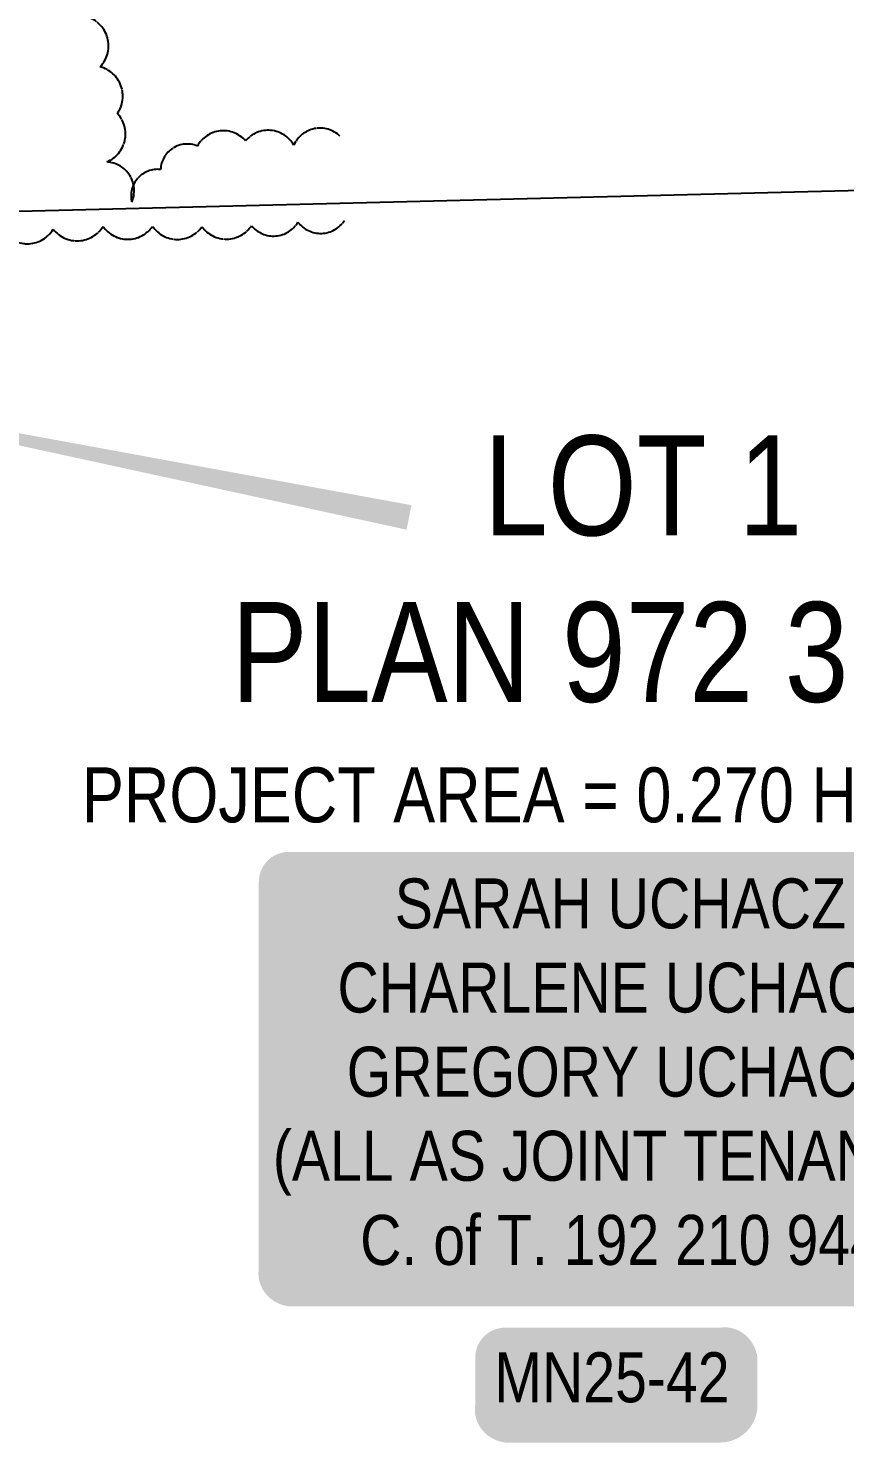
# Model space of a CAD drawing. Extents: x 88833 to 97610, y 5963373 to 5974710.
# Drawn here: x 95802.2 to 95965.5, y 5964873.4 to 5965157 of the extents above; entities that cross this region are included whole.
import ezdxf
from ezdxf.enums import TextEntityAlignment as Align

# ---------------------------------------------------------------- set-up
doc = ezdxf.new("R2010")
doc.units = 0
doc.header["$LTSCALE"] = 5
doc.linetypes.add('0', pattern=[1, 1, 0])
for name, color, linetype in [('AS-OWNER', 7, 'Continuous'), ('C-SYMBOL', 7, 'Continuous'), ('L-AREAREQUIRED', 7, 'Continuous'), ('L-SEC', 7, 'Continuous'), ('P-APEX RECON-LINE LIST', 240, 'Continuous'), ('T-BUSH', 110, '0')]:
    doc.layers.add(name, color=color, linetype=linetype)
doc.styles.add('100L', font='ARIALN.TTF', dxfattribs={"height": 10})
doc.styles.add('175L', font='ARIALN.TTF', dxfattribs={"height": 2})
doc.styles.add('80', font='ARIALN.TTF', dxfattribs={"height": 10})

# ---------------------------------------------------------------- blocks, each defined once
blk = doc.blocks.new('*U452')
at = {"true_color": 0xffffa8}
h = blk.add_hatch(color=51, dxfattribs=at)
edge = h.paths.add_edge_path()
edge.add_line((-21.5, -11.5), (21.5, -11.5))
edge.add_arc((21.5, -5.5), 6, 270, 360)
edge.add_line((27.5, -5.5), (27.5, 4))
edge.add_arc((21.5, 4), 6, 0, 90)
edge.add_line((21.5, 10), (-21.5, 10))
edge.add_arc((-21.5, 4), 6, 90, 180)
edge.add_line((-27.5, 4), (-27.5, -5.5))
edge.add_arc((-21.5, -5.5), 6, 180, 270)
at = {"color": 240, "flags": 128}
blk.add_lwpolyline([(-21.5, -11.5, 3, 3, 0), (21.5, -11.5, 3, 3, 0.414214), (27.5, -5.5, 3, 3, 0), (27.5, 4, 3, 0, 0.414214), (21.5, 10, 0, 0, 0), (-21.5, 10, 0, 0, 0.414214), (-27.5, 4, 0, 0, 0), (-27.5, -5.5, 0, 3, 0.414214)], format="xyseb", close=True, dxfattribs=at)
for points in [[(-24.67, -8.43, 0, 10, 0), (0, 0, 5, 5, 0)], [(21.05, -6.93, 0, 10, 0), (0, 0, 5, 5, 0)]]:
    blk.add_lwpolyline(points, format="xyseb", dxfattribs=at)
at = {"color": 4, "style": '80'}
blk.add_attdef('OTHER_001', (-14.7, -5), '', height=10, dxfattribs=at)
blk = doc.blocks.new('*U487')
h = blk.add_hatch(color=59)
edge = h.paths.add_edge_path()
edge.add_line((-66.5, -45.5), (66.5, -45.5))
edge.add_arc((66.5, -39.5), 6, 270, 360)
edge.add_line((72.5, -39.5), (72.5, 38))
edge.add_arc((66.5, 38), 6, 0, 90)
edge.add_line((66.5, 44), (-66.5, 44))
edge.add_arc((-66.5, 38), 6, 90, 180)
edge.add_line((-72.5, 38), (-72.5, -39.5))
edge.add_arc((-66.5, -39.5), 6, 180, 270)
at = {"color": 1, "flags": 128}
blk.add_lwpolyline([(-66.5, -45.5, 3, 3, 0), (66.5, -45.5, 3, 3, 0.414214), (72.5, -39.5, 3, 3, 0), (72.5, 38, 3, 0, 0.414214), (66.5, 44, 0, 0, 0), (-66.5, 44, 0, 0, 0.414214), (-72.5, 38, 0, 0, 0), (-72.5, -39.5, 0, 3, 0.414214)], format="xyseb", close=True, dxfattribs=at)
blk.add_lwpolyline([(-41.44, -8.38, 0, 7.5, 0), (0, 0, 0, 0, 0)], format="xyseb", dxfattribs=at)
at = {"color": 1, "style": '80'}
blk.add_attdef('ENTER_TEXT_001', (-35.99, -5), '', height=10, dxfattribs=at)

msp = doc.modelspace()

# ---------------------------------------------------------------- linework, layer by layer
at = {"layer": 'C-SYMBOL', "color": 3, "flags": 128}
msp.add_lwpolyline([(95728.901, 5965089, 0, 5, 0), (95878.345, 5965059.042, 0, 0, 0)], format="xyseb", dxfattribs=at)
at = {"layer": 'L-SEC', "flags": 128}
msp.add_lwpolyline([(95644.934, 5965116.492), (96450.741, 5965136.556)], dxfattribs=at)
at = {"layer": 'T-BUSH'}
for points in [[(95814.533, 5965159.049, -0.5205671), (95816.552, 5965149.27, -0.5205671), (95819.974, 5965139.928, -0.5205671), (95817.885, 5965130.226, -0.5205671), (95822.861, 5965122.187, -0.5205671), (95828.616, 5965128.712, -0.5205671), (95835.982, 5965133.407, -0.5205671), (95845.636, 5965134.445, -0.5205671), (95855.299, 5965133.601, -0.5205671), (95864.53, 5965135.375, -0.5205671)], [(95865.463, 5965118.525, -0.5205671), (95856.125, 5965118.179, -0.5205671), (95846.827, 5965117.451, -0.5205671), (95836.906, 5965117.249, -0.5205671), (95827.02, 5965117.317, -0.5205671), (95817.103, 5965117.317, -0.5205671), (95807.128, 5965116.736, -0.5205671), (95797.153, 5965116.154, -0.5205671)]]:
    msp.add_lwpolyline(points, format="xyb", dxfattribs=at)

# ---------------------------------------------------------------- block references
at = {"layer": 'AS-OWNER', "color": 5}
ref = msp.add_blockref('*U487', (95920.783, 5964948.071), dxfattribs=at)
ref.add_attrib('ENTER_TEXT_001', 'SARAH UCHACZ', (95875.486, 5964976.755), dxfattribs={"layer": '0', "color": 1, "height": 10, "style": '80'})
ref.add_attrib('ENTER_TEXT_002', 'CHARLENE UCHACZ', (95864.02, 5964959.911), dxfattribs={"layer": '0', "color": 1, "height": 10, "style": '80'})
ref.add_attrib('ENTER_TEXT_003', 'GREGORY UCHACZ', (95865.875, 5964943.067), dxfattribs={"layer": '0', "color": 1, "height": 10, "style": '80'})
ref.add_attrib('ENTER_TEXT_004', '(ALL AS JOINT TENANTS)', (95851.09, 5964926.223), dxfattribs={"layer": '0', "color": 1, "height": 10, "style": '80'})
ref.add_attrib('ENTER_TEXT_005', 'C. of T. 192 210 944', (95868.563, 5964909.379), dxfattribs={"layer": '0', "color": 1, "height": 10, "style": '80'})
at = {"layer": 'P-APEX RECON-LINE LIST'}
ref = msp.add_blockref('*U452', (95919.094, 5964886.803), dxfattribs=at)
ref.add_attrib('OTHER_001', 'MN25-42', (95895.417, 5964881.868), dxfattribs={"layer": '0', "color": 4, "height": 10, "style": '80'})

# ---------------------------------------------------------------- texts
at = {"layer": 'C-SYMBOL', "color": 3, "insert": (95837.737, 5965075.45), "char_height": 20, "attachment_point": 1, "style": '175L'}
msp.add_mtext_dynamic_manual_height_columns('\\pi55.624;LOT 1\\P\\pi5.0378;PLAN 972 3929', width=169.05243, gutter_width=55, heights=[0], dxfattribs=at)
at = {"layer": 'L-AREAREQUIRED', "color": 5, "style": '100L'}
msp.add_text('PROJECT AREA = 0.270 HA  0.67 AC.', height=11, dxfattribs=at).set_placement((95922.656, 5964994.688), align=Align.BOTTOM_CENTER)

doc.saveas('drawing.dxf')
